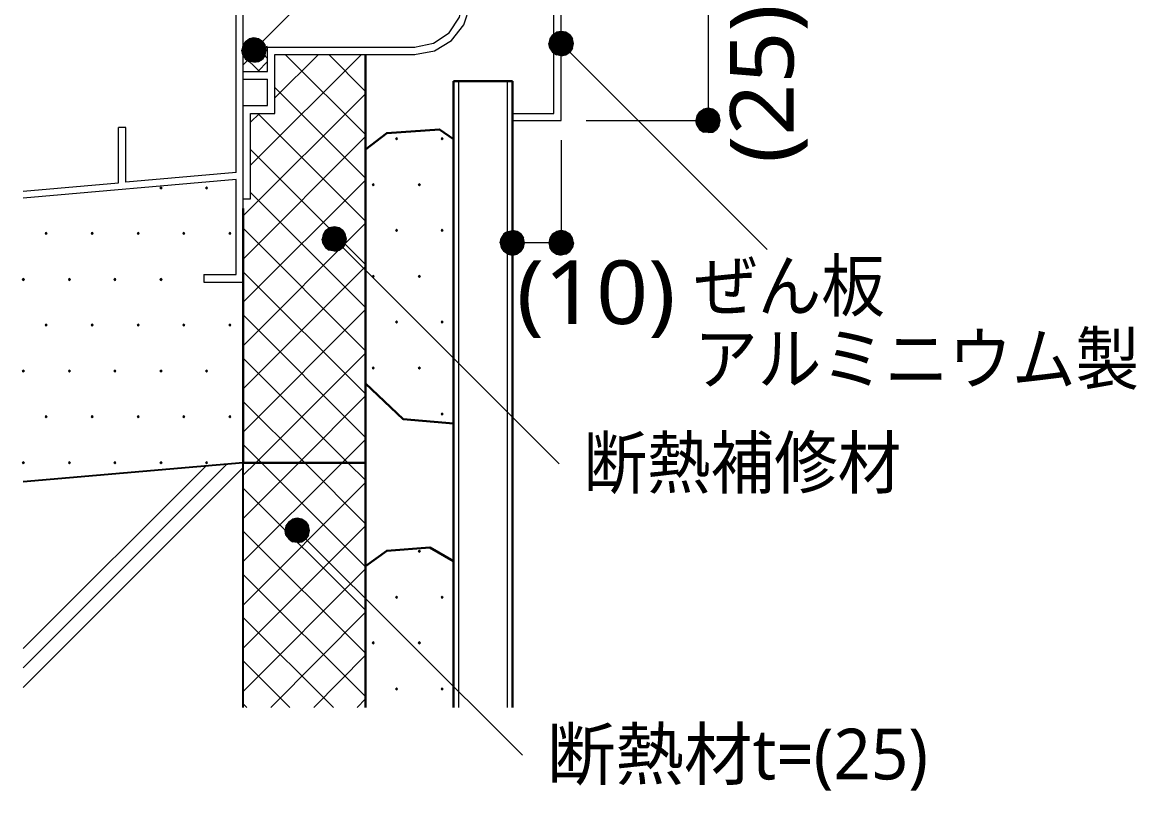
# Model space of a CAD drawing. Header units: millimetres. Extents: x 0 to 420, y 0 to 297.
# Drawn here: x 114.26 to 159.83, y 172.07 to 203.5 of the extents above; entities that cross this region are included whole.
import ezdxf
from ezdxf.enums import TextEntityAlignment as Align

# ---------------------------------------------------------------- set-up
doc = ezdxf.new("R2010")
doc.units = ezdxf.units.MM
doc.styles.add('kst32b', font='NotoSansJP-Variable.ttf')

msp = doc.modelspace()

# ---------------------------------------------------------------- hatches: boundary and pattern name
h = msp.add_hatch(color=7)
h.paths.add_polyline_path([(123.719, 202.861), (123.529, 202.819), (123.719, 202.353), (123.719, 202.861)])
h.paths.add_polyline_path([(123.529, 202.819), (123.719, 202.353), (123.38, 202.713), (123.529, 202.819)])
h.paths.add_polyline_path([(123.719, 202.353), (123.38, 202.713), (123.275, 202.544), (123.719, 202.353)])
for points in [[(123.91, 202.819), (123.719, 202.861), (123.719, 202.353), (123.91, 202.819)], [(136.483, 203.094), (136.292, 203.115), (136.292, 202.629), (136.483, 203.094)], [(142.494, 199.94), (142.304, 199.983), (142.304, 199.475), (142.494, 199.94)], [(129.561, 198.776), (129.54, 198.755), (129.519, 198.734), (129.54, 198.713), (129.561, 198.691), (129.582, 198.713), (129.604, 198.734), (129.582, 198.755), (129.561, 198.776)], [(131.424, 198.776), (131.403, 198.755), (131.382, 198.734), (131.403, 198.713), (131.424, 198.691), (131.445, 198.713), (131.466, 198.734), (131.445, 198.755), (131.424, 198.776)], [(128.609, 196.892), (128.587, 196.871), (128.566, 196.85), (128.587, 196.829), (128.609, 196.808), (128.63, 196.829), (128.651, 196.85), (128.63, 196.871), (128.609, 196.892)], [(130.493, 196.892), (130.471, 196.871), (130.45, 196.85), (130.471, 196.829), (130.493, 196.808), (130.514, 196.829), (130.535, 196.85), (130.514, 196.871), (130.493, 196.892)], [(119.93, 196.765), (119.909, 196.744), (119.888, 196.723), (119.909, 196.702), (119.93, 196.681), (119.952, 196.702), (119.973, 196.723), (119.952, 196.744), (119.93, 196.765)], [(121.793, 196.765), (121.772, 196.744), (121.751, 196.723), (121.772, 196.702), (121.793, 196.681), (121.814, 196.702), (121.835, 196.723), (121.814, 196.744), (121.793, 196.765)], [(127.212, 195.093), (127.021, 195.136), (127.021, 194.628), (127.212, 195.093)], [(115.231, 194.903), (115.21, 194.881), (115.189, 194.86), (115.21, 194.839), (115.231, 194.818), (115.253, 194.839), (115.274, 194.86), (115.253, 194.881), (115.231, 194.903)], [(117.115, 194.903), (117.094, 194.881), (117.073, 194.86), (117.094, 194.839), (117.115, 194.818), (117.136, 194.839), (117.158, 194.86), (117.136, 194.881), (117.115, 194.903)], [(118.999, 194.903), (118.978, 194.881), (118.957, 194.86), (118.978, 194.839), (118.999, 194.818), (119.02, 194.839), (119.041, 194.86), (119.02, 194.881), (118.999, 194.903)], [(120.862, 194.903), (120.841, 194.881), (120.819, 194.86), (120.841, 194.839), (120.862, 194.818), (120.883, 194.839), (120.904, 194.86), (120.883, 194.881), (120.862, 194.903)], [(122.746, 194.903), (122.724, 194.881), (122.703, 194.86), (122.724, 194.839), (122.746, 194.818), (122.767, 194.839), (122.788, 194.86), (122.767, 194.881), (122.746, 194.903)], [(129.561, 195.03), (129.54, 195.008), (129.519, 194.987), (129.54, 194.966), (129.561, 194.945), (129.582, 194.966), (129.604, 194.987), (129.582, 195.008), (129.561, 195.03)], [(131.424, 195.03), (131.403, 195.008), (131.382, 194.987), (131.403, 194.966), (131.424, 194.945), (131.445, 194.966), (131.466, 194.987), (131.445, 195.008), (131.424, 195.03)], [(135.827, 194.67), (135.784, 194.479), (136.292, 194.479), (135.827, 194.67)], [(134.747, 194.289), (134.789, 194.479), (134.303, 194.479), (134.747, 194.289)], [(114.3, 193.019), (114.279, 192.998), (114.258, 192.976), (114.279, 192.955), (114.3, 192.934), (114.321, 192.955), (114.342, 192.976), (114.321, 192.998), (114.3, 193.019)], [(116.184, 193.019), (116.163, 192.998), (116.142, 192.976), (116.163, 192.955), (116.184, 192.934), (116.205, 192.955), (116.226, 192.976), (116.205, 192.998), (116.184, 193.019)], [(118.046, 193.019), (118.025, 192.998), (118.004, 192.976), (118.025, 192.955), (118.046, 192.934), (118.068, 192.955), (118.089, 192.976), (118.068, 192.998), (118.046, 193.019)], [(119.93, 193.019), (119.909, 192.998), (119.888, 192.976), (119.909, 192.955), (119.93, 192.934), (119.952, 192.955), (119.973, 192.976), (119.952, 192.998), (119.93, 193.019)], [(128.609, 193.146), (128.587, 193.125), (128.566, 193.104), (128.587, 193.082), (128.609, 193.061), (128.63, 193.082), (128.651, 193.104), (128.63, 193.125), (128.609, 193.146)], [(130.493, 193.146), (130.471, 193.125), (130.45, 193.104), (130.471, 193.082), (130.493, 193.061), (130.514, 193.082), (130.535, 193.104), (130.514, 193.125), (130.493, 193.146)], [(115.231, 191.156), (115.21, 191.135), (115.189, 191.114), (115.21, 191.093), (115.231, 191.071), (115.253, 191.093), (115.274, 191.114), (115.253, 191.135), (115.231, 191.156)], [(117.115, 191.156), (117.094, 191.135), (117.073, 191.114), (117.094, 191.093), (117.115, 191.071), (117.136, 191.093), (117.158, 191.114), (117.136, 191.135), (117.115, 191.156)], [(118.999, 191.156), (118.978, 191.135), (118.957, 191.114), (118.978, 191.093), (118.999, 191.071), (119.02, 191.093), (119.041, 191.114), (119.02, 191.135), (118.999, 191.156)], [(120.862, 191.156), (120.841, 191.135), (120.819, 191.114), (120.841, 191.093), (120.862, 191.071), (120.883, 191.093), (120.904, 191.114), (120.883, 191.135), (120.862, 191.156)], [(122.746, 191.156), (122.724, 191.135), (122.703, 191.114), (122.724, 191.093), (122.746, 191.071), (122.767, 191.093), (122.788, 191.114), (122.767, 191.135), (122.746, 191.156)], [(129.561, 191.283), (129.54, 191.262), (129.519, 191.241), (129.54, 191.22), (129.561, 191.198), (129.582, 191.22), (129.604, 191.241), (129.582, 191.262), (129.561, 191.283)], [(131.424, 191.283), (131.403, 191.262), (131.382, 191.241), (131.403, 191.22), (131.424, 191.198), (131.445, 191.22), (131.466, 191.241), (131.445, 191.262), (131.424, 191.283)], [(114.3, 189.272), (114.279, 189.251), (114.258, 189.23), (114.279, 189.209), (114.3, 189.188), (114.321, 189.209), (114.342, 189.23), (114.321, 189.251), (114.3, 189.272)], [(116.184, 189.272), (116.163, 189.251), (116.142, 189.23), (116.163, 189.209), (116.184, 189.188), (116.205, 189.209), (116.226, 189.23), (116.205, 189.251), (116.184, 189.272)], [(118.046, 189.272), (118.025, 189.251), (118.004, 189.23), (118.025, 189.209), (118.046, 189.188), (118.068, 189.209), (118.089, 189.23), (118.068, 189.251), (118.046, 189.272)], [(119.93, 189.272), (119.909, 189.251), (119.888, 189.23), (119.909, 189.209), (119.93, 189.188), (119.952, 189.209), (119.973, 189.23), (119.952, 189.251), (119.93, 189.272)], [(121.793, 189.272), (121.772, 189.251), (121.751, 189.23), (121.772, 189.209), (121.793, 189.188), (121.814, 189.209), (121.835, 189.23), (121.814, 189.251), (121.793, 189.272)], [(128.609, 189.399), (128.587, 189.378), (128.566, 189.357), (128.587, 189.336), (128.609, 189.315), (128.63, 189.336), (128.651, 189.357), (128.63, 189.378), (128.609, 189.399)], [(130.493, 189.399), (130.471, 189.378), (130.45, 189.357), (130.471, 189.336), (130.493, 189.315), (130.514, 189.336), (130.535, 189.357), (130.514, 189.378), (130.493, 189.399)], [(115.231, 187.41), (115.21, 187.388), (115.189, 187.367), (115.21, 187.346), (115.231, 187.325), (115.253, 187.346), (115.274, 187.367), (115.253, 187.388), (115.231, 187.41)], [(117.115, 187.41), (117.094, 187.388), (117.073, 187.367), (117.094, 187.346), (117.115, 187.325), (117.136, 187.346), (117.158, 187.367), (117.136, 187.388), (117.115, 187.41)], [(118.999, 187.41), (118.978, 187.388), (118.957, 187.367), (118.978, 187.346), (118.999, 187.325), (119.02, 187.346), (119.041, 187.367), (119.02, 187.388), (118.999, 187.41)], [(120.862, 187.41), (120.841, 187.388), (120.819, 187.367), (120.841, 187.346), (120.862, 187.325), (120.883, 187.346), (120.904, 187.367), (120.883, 187.388), (120.862, 187.41)], [(122.746, 187.41), (122.724, 187.388), (122.703, 187.367), (122.724, 187.346), (122.746, 187.325), (122.767, 187.346), (122.788, 187.367), (122.767, 187.388), (122.746, 187.41)], [(131.424, 187.515), (131.403, 187.494), (131.382, 187.473), (131.403, 187.452), (131.424, 187.431), (131.445, 187.452), (131.466, 187.473), (131.445, 187.494), (131.424, 187.515)], [(114.3, 185.526), (114.279, 185.505), (114.258, 185.483), (114.279, 185.462), (114.3, 185.441), (114.321, 185.462), (114.342, 185.483), (114.321, 185.505), (114.3, 185.526)], [(116.184, 185.526), (116.163, 185.505), (116.142, 185.483), (116.163, 185.462), (116.184, 185.441), (116.205, 185.462), (116.226, 185.483), (116.205, 185.505), (116.184, 185.526)], [(118.046, 185.526), (118.025, 185.505), (118.004, 185.483), (118.025, 185.462), (118.046, 185.441), (118.068, 185.462), (118.089, 185.483), (118.068, 185.505), (118.046, 185.526)], [(119.93, 185.526), (119.909, 185.505), (119.888, 185.483), (119.909, 185.462), (119.93, 185.441), (119.952, 185.462), (119.973, 185.483), (119.952, 185.505), (119.93, 185.526)], [(121.793, 185.526), (121.772, 185.505), (121.751, 185.483), (121.772, 185.462), (121.793, 185.441), (121.814, 185.462), (121.835, 185.483), (121.814, 185.505), (121.793, 185.526)], [(125.688, 183.176), (125.497, 183.219), (125.497, 182.711), (125.688, 183.176)], [(130.493, 181.906), (130.471, 181.885), (130.45, 181.864), (130.471, 181.843), (130.493, 181.822), (130.514, 181.843), (130.535, 181.864), (130.514, 181.885), (130.493, 181.906)], [(129.561, 180.022), (129.54, 180.001), (129.519, 179.98), (129.54, 179.959), (129.561, 179.938), (129.582, 179.959), (129.604, 179.98), (129.582, 180.001), (129.561, 180.022)], [(131.424, 180.022), (131.403, 180.001), (131.382, 179.98), (131.403, 179.959), (131.424, 179.938), (131.445, 179.959), (131.466, 179.98), (131.445, 180.001), (131.424, 180.022)], [(128.609, 178.16), (128.587, 178.139), (128.566, 178.117), (128.587, 178.096), (128.609, 178.075), (128.63, 178.096), (128.651, 178.117), (128.63, 178.139), (128.609, 178.16)], [(130.493, 178.16), (130.471, 178.139), (130.45, 178.117), (130.471, 178.096), (130.493, 178.075), (130.514, 178.096), (130.535, 178.117), (130.514, 178.139), (130.493, 178.16)], [(129.561, 176.276), (129.54, 176.255), (129.519, 176.234), (129.54, 176.212), (129.561, 176.191), (129.582, 176.212), (129.604, 176.234), (129.582, 176.255), (129.561, 176.276)], [(131.424, 176.276), (131.403, 176.255), (131.382, 176.234), (131.403, 176.212), (131.424, 176.191), (131.445, 176.212), (131.466, 176.234), (131.445, 176.255), (131.424, 176.276)]]:
    msp.add_hatch(color=7).paths.add_polyline_path(points)
h = msp.add_hatch(color=7)
h.paths.add_polyline_path([(124.227, 202.353), (124.185, 202.544), (123.719, 202.353), (124.227, 202.353)])
h.paths.add_polyline_path([(124.185, 202.544), (123.719, 202.353), (124.079, 202.713), (124.185, 202.544)])
h.paths.add_polyline_path([(123.719, 202.353), (124.079, 202.713), (123.91, 202.819), (123.719, 202.353)])
h = msp.add_hatch(color=7)
h.paths.add_polyline_path([(135.827, 202.819), (135.784, 202.629), (136.292, 202.629), (135.827, 202.819)])
h.paths.add_polyline_path([(135.784, 202.629), (136.292, 202.629), (135.827, 202.438), (135.784, 202.629)])
h.paths.add_polyline_path([(136.292, 202.629), (135.827, 202.438), (135.932, 202.269), (136.292, 202.629)])
h = msp.add_hatch(color=7)
h.paths.add_polyline_path([(136.292, 203.115), (136.102, 203.094), (136.292, 202.629), (136.292, 203.115)])
h.paths.add_polyline_path([(136.102, 203.094), (136.292, 202.629), (135.932, 202.988), (136.102, 203.094)])
h.paths.add_polyline_path([(136.292, 202.629), (135.932, 202.988), (135.827, 202.819), (136.292, 202.629)])
h = msp.add_hatch(color=7)
h.paths.add_polyline_path([(136.8, 202.629), (136.758, 202.819), (136.292, 202.629), (136.8, 202.629)])
h.paths.add_polyline_path([(136.758, 202.819), (136.292, 202.629), (136.652, 202.988), (136.758, 202.819)])
h.paths.add_polyline_path([(136.292, 202.629), (136.652, 202.988), (136.483, 203.094), (136.292, 202.629)])
h = msp.add_hatch(color=7)
h.paths.add_polyline_path([(123.275, 202.544), (123.232, 202.353), (123.719, 202.353), (123.275, 202.544)])
h.paths.add_polyline_path([(123.232, 202.353), (123.719, 202.353), (123.275, 202.163), (123.232, 202.353)])
h.paths.add_polyline_path([(123.719, 202.353), (123.275, 202.163), (123.38, 201.994), (123.719, 202.353)])
h = msp.add_hatch(color=7)
h.paths.add_polyline_path([(123.38, 201.994), (123.529, 201.888), (123.719, 202.353), (123.38, 201.994)])
h.paths.add_polyline_path([(123.529, 201.888), (123.719, 202.353), (123.719, 201.866), (123.529, 201.888)])
h.paths.add_polyline_path([(123.719, 202.353), (123.719, 201.866), (123.91, 201.888), (123.719, 202.353)])
h = msp.add_hatch(color=7)
h.paths.add_polyline_path([(123.91, 201.888), (124.079, 201.994), (123.719, 202.353), (123.91, 201.888)])
h.paths.add_polyline_path([(124.079, 201.994), (123.719, 202.353), (124.185, 202.163), (124.079, 201.994)])
h.paths.add_polyline_path([(123.719, 202.353), (124.185, 202.163), (124.227, 202.353), (123.719, 202.353)])
h = msp.add_hatch(color=7)
h.paths.add_polyline_path([(135.932, 202.269), (136.102, 202.163), (136.292, 202.629), (135.932, 202.269)])
h.paths.add_polyline_path([(136.102, 202.163), (136.292, 202.629), (136.292, 202.121), (136.102, 202.163)])
h.paths.add_polyline_path([(136.292, 202.629), (136.292, 202.121), (136.483, 202.163), (136.292, 202.629)])
h = msp.add_hatch(color=7)
h.paths.add_polyline_path([(136.483, 202.163), (136.652, 202.269), (136.292, 202.629), (136.483, 202.163)])
h.paths.add_polyline_path([(136.652, 202.269), (136.292, 202.629), (136.758, 202.438), (136.652, 202.269)])
h.paths.add_polyline_path([(136.292, 202.629), (136.758, 202.438), (136.8, 202.629), (136.292, 202.629)])
h = msp.add_hatch(color=7)
h.paths.add_polyline_path([(141.838, 199.665), (141.796, 199.475), (142.304, 199.475), (141.838, 199.665)])
h.paths.add_polyline_path([(141.796, 199.475), (142.304, 199.475), (141.838, 199.284), (141.796, 199.475)])
h.paths.add_polyline_path([(142.304, 199.475), (141.838, 199.284), (141.944, 199.115), (142.304, 199.475)])
h = msp.add_hatch(color=7)
h.paths.add_polyline_path([(142.304, 199.983), (142.113, 199.94), (142.304, 199.475), (142.304, 199.983)])
h.paths.add_polyline_path([(142.113, 199.94), (142.304, 199.475), (141.944, 199.834), (142.113, 199.94)])
h.paths.add_polyline_path([(142.304, 199.475), (141.944, 199.834), (141.838, 199.665), (142.304, 199.475)])
h = msp.add_hatch(color=7)
h.paths.add_polyline_path([(142.79, 199.475), (142.748, 199.665), (142.304, 199.475), (142.79, 199.475)])
h.paths.add_polyline_path([(142.748, 199.665), (142.304, 199.475), (142.642, 199.834), (142.748, 199.665)])
h.paths.add_polyline_path([(142.304, 199.475), (142.642, 199.834), (142.494, 199.94), (142.304, 199.475)])
h = msp.add_hatch(color=7)
h.paths.add_polyline_path([(141.944, 199.115), (142.113, 199.009), (142.304, 199.475), (141.944, 199.115)])
h.paths.add_polyline_path([(142.113, 199.009), (142.304, 199.475), (142.304, 198.988), (142.113, 199.009)])
h.paths.add_polyline_path([(142.304, 199.475), (142.304, 198.988), (142.494, 199.009), (142.304, 199.475)])
h = msp.add_hatch(color=7)
h.paths.add_polyline_path([(142.494, 199.009), (142.642, 199.115), (142.304, 199.475), (142.494, 199.009)])
h.paths.add_polyline_path([(142.642, 199.115), (142.304, 199.475), (142.748, 199.284), (142.642, 199.115)])
h.paths.add_polyline_path([(142.304, 199.475), (142.748, 199.284), (142.79, 199.475), (142.304, 199.475)])
h = msp.add_hatch(color=7)
h.paths.add_polyline_path([(127.021, 195.136), (126.81, 195.093), (127.021, 194.628), (127.021, 195.136)])
h.paths.add_polyline_path([(126.81, 195.093), (127.021, 194.628), (126.661, 194.987), (126.81, 195.093)])
h.paths.add_polyline_path([(127.021, 194.628), (126.661, 194.987), (126.555, 194.818), (127.021, 194.628)])
h = msp.add_hatch(color=7)
h.paths.add_polyline_path([(127.508, 194.628), (127.466, 194.818), (127.021, 194.628), (127.508, 194.628)])
h.paths.add_polyline_path([(127.466, 194.818), (127.021, 194.628), (127.36, 194.987), (127.466, 194.818)])
h.paths.add_polyline_path([(127.021, 194.628), (127.36, 194.987), (127.212, 195.093), (127.021, 194.628)])
h = msp.add_hatch(color=7)
h.paths.add_polyline_path([(126.555, 194.818), (126.513, 194.628), (127.021, 194.628), (126.555, 194.818)])
h.paths.add_polyline_path([(126.513, 194.628), (127.021, 194.628), (126.555, 194.437), (126.513, 194.628)])
h.paths.add_polyline_path([(127.021, 194.628), (126.555, 194.437), (126.661, 194.289), (127.021, 194.628)])
h = msp.add_hatch(color=7)
h.paths.add_polyline_path([(126.661, 194.289), (126.81, 194.183), (127.021, 194.628), (126.661, 194.289)])
h.paths.add_polyline_path([(126.81, 194.183), (127.021, 194.628), (127.021, 194.141), (126.81, 194.183)])
h.paths.add_polyline_path([(127.021, 194.628), (127.021, 194.141), (127.212, 194.183), (127.021, 194.628)])
h = msp.add_hatch(color=7)
h.paths.add_polyline_path([(127.212, 194.183), (127.36, 194.289), (127.021, 194.628), (127.212, 194.183)])
h.paths.add_polyline_path([(127.36, 194.289), (127.021, 194.628), (127.466, 194.437), (127.36, 194.289)])
h.paths.add_polyline_path([(127.021, 194.628), (127.466, 194.437), (127.508, 194.628), (127.021, 194.628)])
h = msp.add_hatch(color=7)
h.paths.add_polyline_path([(133.943, 194.839), (133.837, 194.67), (134.303, 194.479), (133.943, 194.839)])
h.paths.add_polyline_path([(133.837, 194.67), (134.303, 194.479), (133.795, 194.479), (133.837, 194.67)])
h.paths.add_polyline_path([(134.303, 194.479), (133.795, 194.479), (133.837, 194.289), (134.303, 194.479)])
h = msp.add_hatch(color=7)
h.paths.add_polyline_path([(134.493, 194.945), (134.303, 194.987), (134.303, 194.479), (134.493, 194.945)])
h.paths.add_polyline_path([(134.303, 194.987), (134.303, 194.479), (134.112, 194.945), (134.303, 194.987)])
h.paths.add_polyline_path([(134.303, 194.479), (134.112, 194.945), (133.943, 194.839), (134.303, 194.479)])
h = msp.add_hatch(color=7)
h.paths.add_polyline_path([(134.789, 194.479), (134.747, 194.67), (134.303, 194.479), (134.789, 194.479)])
h.paths.add_polyline_path([(134.747, 194.67), (134.303, 194.479), (134.641, 194.839), (134.747, 194.67)])
h.paths.add_polyline_path([(134.303, 194.479), (134.641, 194.839), (134.493, 194.945), (134.303, 194.479)])
h = msp.add_hatch(color=7)
h.paths.add_polyline_path([(136.292, 194.987), (136.102, 194.945), (136.292, 194.479), (136.292, 194.987)])
h.paths.add_polyline_path([(136.102, 194.945), (136.292, 194.479), (135.932, 194.839), (136.102, 194.945)])
h.paths.add_polyline_path([(136.292, 194.479), (135.932, 194.839), (135.827, 194.67), (136.292, 194.479)])
h = msp.add_hatch(color=7)
h.paths.add_polyline_path([(136.758, 194.67), (136.652, 194.839), (136.292, 194.479), (136.758, 194.67)])
h.paths.add_polyline_path([(136.652, 194.839), (136.292, 194.479), (136.483, 194.945), (136.652, 194.839)])
h.paths.add_polyline_path([(136.292, 194.479), (136.483, 194.945), (136.292, 194.987), (136.292, 194.479)])
h = msp.add_hatch(color=7)
h.paths.add_polyline_path([(136.652, 194.12), (136.758, 194.289), (136.292, 194.479), (136.652, 194.12)])
h.paths.add_polyline_path([(136.758, 194.289), (136.292, 194.479), (136.8, 194.479), (136.758, 194.289)])
h.paths.add_polyline_path([(136.292, 194.479), (136.8, 194.479), (136.758, 194.67), (136.292, 194.479)])
h = msp.add_hatch(color=7)
h.paths.add_polyline_path([(133.837, 194.289), (133.943, 194.12), (134.303, 194.479), (133.837, 194.289)])
h.paths.add_polyline_path([(133.943, 194.12), (134.303, 194.479), (134.112, 194.014), (133.943, 194.12)])
h.paths.add_polyline_path([(134.303, 194.479), (134.112, 194.014), (134.303, 193.971), (134.303, 194.479)])
h = msp.add_hatch(color=7)
h.paths.add_polyline_path([(134.303, 193.971), (134.493, 194.014), (134.303, 194.479), (134.303, 193.971)])
h.paths.add_polyline_path([(134.493, 194.014), (134.303, 194.479), (134.641, 194.12), (134.493, 194.014)])
h.paths.add_polyline_path([(134.303, 194.479), (134.641, 194.12), (134.747, 194.289), (134.303, 194.479)])
h = msp.add_hatch(color=7)
h.paths.add_polyline_path([(135.784, 194.479), (135.827, 194.289), (136.292, 194.479), (135.784, 194.479)])
h.paths.add_polyline_path([(135.827, 194.289), (136.292, 194.479), (135.932, 194.12), (135.827, 194.289)])
h.paths.add_polyline_path([(136.292, 194.479), (135.932, 194.12), (136.102, 194.014), (136.292, 194.479)])
h = msp.add_hatch(color=7)
h.paths.add_polyline_path([(136.102, 194.014), (136.292, 193.971), (136.292, 194.479), (136.102, 194.014)])
h.paths.add_polyline_path([(136.292, 193.971), (136.292, 194.479), (136.483, 194.014), (136.292, 193.971)])
h.paths.add_polyline_path([(136.292, 194.479), (136.483, 194.014), (136.652, 194.12), (136.292, 194.479)])
h = msp.add_hatch(color=7)
h.paths.add_polyline_path([(125.497, 183.219), (125.307, 183.176), (125.497, 182.711), (125.497, 183.219)])
h.paths.add_polyline_path([(125.307, 183.176), (125.497, 182.711), (125.159, 183.071), (125.307, 183.176)])
h.paths.add_polyline_path([(125.497, 182.711), (125.159, 183.071), (125.032, 182.901), (125.497, 182.711)])
h = msp.add_hatch(color=7)
h.paths.add_polyline_path([(125.032, 182.901), (125.01, 182.711), (125.497, 182.711), (125.032, 182.901)])
h.paths.add_polyline_path([(125.01, 182.711), (125.497, 182.711), (125.032, 182.52), (125.01, 182.711)])
h.paths.add_polyline_path([(125.497, 182.711), (125.032, 182.52), (125.159, 182.372), (125.497, 182.711)])
h = msp.add_hatch(color=7)
h.paths.add_polyline_path([(126.005, 182.711), (125.963, 182.901), (125.497, 182.711), (126.005, 182.711)])
h.paths.add_polyline_path([(125.963, 182.901), (125.497, 182.711), (125.857, 183.071), (125.963, 182.901)])
h.paths.add_polyline_path([(125.497, 182.711), (125.857, 183.071), (125.688, 183.176), (125.497, 182.711)])
h = msp.add_hatch(color=7)
h.paths.add_polyline_path([(125.159, 182.372), (125.307, 182.245), (125.497, 182.711), (125.159, 182.372)])
h.paths.add_polyline_path([(125.307, 182.245), (125.497, 182.711), (125.497, 182.224), (125.307, 182.245)])
h.paths.add_polyline_path([(125.497, 182.711), (125.497, 182.224), (125.688, 182.245), (125.497, 182.711)])
h = msp.add_hatch(color=7)
h.paths.add_polyline_path([(125.688, 182.245), (125.857, 182.372), (125.497, 182.711), (125.688, 182.245)])
h.paths.add_polyline_path([(125.857, 182.372), (125.497, 182.711), (125.963, 182.52), (125.857, 182.372)])
h.paths.add_polyline_path([(125.497, 182.711), (125.963, 182.52), (126.005, 182.711), (125.497, 182.711)])

# ---------------------------------------------------------------- linework, layer by layer
at = {"lineweight": 13}
for points in [[(123.719, 202.353), (131.72, 210.354)], [(123.296, 192.871), (123.296, 207.476), (121.687, 207.476)], [(142.304, 207.476), (142.304, 204.47), (142.304, 199.475)], [(123, 197.358), (123, 207.179)], [(130.291, 202.48), (131.07, 202.638), (131.706, 203.066), (132.134, 203.702), (132.292, 204.481)], [(130.291, 202.184), (131.112, 202.335), (131.806, 202.754), (132.311, 203.387), (132.568, 204.181)], [(135.996, 199.771), (135.996, 204.174)], [(136.292, 199.475), (136.292, 204.47)], [(123.296, 201.761), (123.888, 202.353)], [(124.291, 202.015), (123.952, 202.374)], [(124.291, 202.48), (130.302, 202.48)], [(124.291, 201.486), (124.291, 202.48)], [(136.292, 202.629), (144.717, 194.204)], [(123.952, 201.486), (123.296, 202.142)], [(123.592, 197.654), (128.122, 202.184)], [(123.888, 201.486), (124.291, 201.888)], [(124.587, 200.406), (126.365, 202.184)], [(124.587, 199.771), (124.587, 202.184), (130.302, 202.184)], [(128.291, 198.903), (125.01, 202.184)], [(128.291, 200.66), (126.788, 202.184)], [(123.296, 201.486), (124.291, 201.486)], [(123.296, 200.088), (124.291, 200.088), (124.291, 201.168)], [(123.296, 201.168), (124.291, 201.168)], [(132.101, 175.472), (132.101, 201.083)], [(134.091, 175.472), (134.091, 201.083)], [(123.296, 195.58), (128.291, 200.575)], [(128.291, 197.125), (124.587, 200.829)], [(123.592, 199.411), (123.952, 199.771)], [(123.592, 196.279), (123.592, 199.771), (124.587, 199.771)], [(128.291, 195.368), (123.888, 199.771)], [(134.303, 199.771), (135.996, 199.771)], [(114.3, 196.596), (118.195, 196.935), (118.195, 199.199)], [(118.491, 199.199), (118.195, 199.199)], [(123, 197.358), (118.491, 196.956), (118.491, 199.199)], [(134.303, 199.475), (136.292, 199.475)], [(137.308, 199.475), (142.812, 199.475)], [(123.296, 193.802), (128.291, 198.819)], [(128.291, 193.59), (123.592, 198.289)], [(136.292, 198.67), (136.292, 194.437)], [(123, 197.062), (114.3, 196.3)], [(121.687, 193.188), (123, 193.188), (123, 197.062)], [(123.296, 192.045), (128.291, 197.04)], [(128.291, 191.833), (123.592, 196.532)], [(123.296, 196.279), (123.592, 196.279)], [(123.296, 190.267), (128.291, 195.284)], [(128.291, 190.055), (123.296, 195.072)], [(127.021, 194.628), (136.208, 185.441)], [(136.292, 194.479), (134.303, 194.479)], [(123.296, 188.51), (128.291, 193.506)], [(128.291, 188.299), (123.296, 193.294)], [(121.687, 193.188), (121.687, 192.871)], [(121.687, 192.871), (123.296, 192.871)], [(123.296, 186.732), (128.291, 191.749)], [(128.291, 186.521), (123.296, 191.537)], [(123.296, 184.975), (123.804, 185.483), (128.291, 189.971)], [(128.291, 184.764), (127.571, 185.483), (123.296, 189.759)], [(123.296, 183.197), (125.561, 185.483), (128.291, 188.214)], [(128.291, 182.986), (125.815, 185.483), (123.296, 187.981)], [(123.296, 181.441), (127.339, 185.483), (128.291, 186.436)], [(128.291, 181.229), (124.037, 185.483), (123.296, 186.224)], [(114.3, 177.101), (122.619, 185.42)], [(114.3, 177.885), (121.751, 185.335)], [(114.3, 176.297), (123.296, 185.293)], [(123.296, 179.663), (128.291, 184.679)], [(128.291, 179.451), (123.296, 184.446)], [(123.296, 177.906), (128.291, 182.901)], [(128.291, 177.694), (123.296, 182.689)], [(125.497, 182.711), (134.705, 173.524)], [(123.296, 176.128), (128.291, 181.144)], [(128.291, 175.916), (123.296, 180.912)], [(126.979, 175.472), (123.296, 179.155)], [(124.418, 175.472), (128.291, 179.366)], [(125.201, 175.472), (123.296, 177.377)], [(126.175, 175.472), (128.291, 177.609)], [(123.444, 175.472), (123.296, 175.62)], [(127.953, 175.472), (128.291, 175.831)]]:
    msp.add_lwpolyline(points, dxfattribs=at)
at = {"lineweight": 0}
for points in [[(123.529, 202.819), (123.719, 202.353), (123.38, 202.713)], [(123.719, 202.861), (123.529, 202.819), (123.719, 202.353)], [(123.91, 202.819), (123.719, 202.861), (123.719, 202.353)], [(123.719, 202.353), (124.079, 202.713), (123.91, 202.819)], [(135.827, 202.819), (135.784, 202.629), (136.292, 202.629)], [(136.292, 202.629), (135.932, 202.988), (135.827, 202.819)], [(136.102, 203.094), (136.292, 202.629), (135.932, 202.988)], [(136.292, 203.115), (136.102, 203.094), (136.292, 202.629)], [(136.483, 203.094), (136.292, 203.115), (136.292, 202.629)], [(136.292, 202.629), (136.652, 202.988), (136.483, 203.094)], [(136.758, 202.819), (136.292, 202.629), (136.652, 202.988)], [(136.8, 202.629), (136.758, 202.819), (136.292, 202.629)], [(123.275, 202.544), (123.232, 202.353), (123.719, 202.353)], [(123.232, 202.353), (123.719, 202.353), (123.275, 202.163)], [(123.719, 202.353), (123.38, 202.713), (123.275, 202.544)], [(123.719, 202.353), (123.275, 202.163), (123.38, 201.994)], [(123.38, 201.994), (123.529, 201.888), (123.719, 202.353)], [(123.529, 201.888), (123.719, 202.353), (123.719, 201.866)], [(124.185, 202.544), (123.719, 202.353), (124.079, 202.713)], [(124.227, 202.353), (124.185, 202.544), (123.719, 202.353)], [(123.719, 202.353), (123.719, 201.866), (123.91, 201.888)], [(123.91, 201.888), (124.079, 201.994), (123.719, 202.353)], [(124.079, 201.994), (123.719, 202.353), (124.185, 202.163)], [(123.719, 202.353), (124.185, 202.163), (124.227, 202.353)], [(135.784, 202.629), (136.292, 202.629), (135.827, 202.438)], [(136.292, 202.629), (135.827, 202.438), (135.932, 202.269)], [(135.932, 202.269), (136.102, 202.163), (136.292, 202.629)], [(136.102, 202.163), (136.292, 202.629), (136.292, 202.121)], [(136.292, 202.629), (136.292, 202.121), (136.483, 202.163)], [(136.483, 202.163), (136.652, 202.269), (136.292, 202.629)], [(136.652, 202.269), (136.292, 202.629), (136.758, 202.438)], [(136.292, 202.629), (136.758, 202.438), (136.8, 202.629)], [(141.838, 199.665), (141.796, 199.475), (142.304, 199.475)], [(142.304, 199.475), (141.944, 199.834), (141.838, 199.665)], [(142.113, 199.94), (142.304, 199.475), (141.944, 199.834)], [(142.304, 199.983), (142.113, 199.94), (142.304, 199.475)], [(142.494, 199.94), (142.304, 199.983), (142.304, 199.475)], [(142.304, 199.475), (142.642, 199.834), (142.494, 199.94)], [(142.748, 199.665), (142.304, 199.475), (142.642, 199.834)], [(142.79, 199.475), (142.748, 199.665), (142.304, 199.475)], [(141.796, 199.475), (142.304, 199.475), (141.838, 199.284)], [(142.304, 199.475), (141.838, 199.284), (141.944, 199.115)], [(141.944, 199.115), (142.113, 199.009), (142.304, 199.475)], [(142.113, 199.009), (142.304, 199.475), (142.304, 198.988)], [(142.304, 199.475), (142.304, 198.988), (142.494, 199.009)], [(142.494, 199.009), (142.642, 199.115), (142.304, 199.475)], [(142.642, 199.115), (142.304, 199.475), (142.748, 199.284)], [(142.304, 199.475), (142.748, 199.284), (142.79, 199.475)], [(129.561, 198.776), (129.54, 198.755), (129.519, 198.734), (129.54, 198.713), (129.561, 198.691), (129.582, 198.713), (129.604, 198.734), (129.582, 198.755)], [(131.424, 198.776), (131.403, 198.755), (131.382, 198.734), (131.403, 198.713), (131.424, 198.691), (131.445, 198.713), (131.466, 198.734), (131.445, 198.755)], [(128.609, 196.892), (128.587, 196.871), (128.566, 196.85), (128.587, 196.829), (128.609, 196.808), (128.63, 196.829), (128.651, 196.85), (128.63, 196.871)], [(130.493, 196.892), (130.471, 196.871), (130.45, 196.85), (130.471, 196.829), (130.493, 196.808), (130.514, 196.829), (130.535, 196.85), (130.514, 196.871)], [(119.93, 196.765), (119.909, 196.744), (119.888, 196.723), (119.909, 196.702), (119.93, 196.681), (119.952, 196.702), (119.973, 196.723), (119.952, 196.744)], [(121.793, 196.765), (121.772, 196.744), (121.751, 196.723), (121.772, 196.702), (121.793, 196.681), (121.814, 196.702), (121.835, 196.723), (121.814, 196.744)], [(126.81, 195.093), (127.021, 194.628), (126.661, 194.987)], [(127.021, 195.136), (126.81, 195.093), (127.021, 194.628)], [(127.212, 195.093), (127.021, 195.136), (127.021, 194.628)], [(127.021, 194.628), (127.36, 194.987), (127.212, 195.093)], [(115.231, 194.903), (115.21, 194.881), (115.189, 194.86), (115.21, 194.839), (115.231, 194.818), (115.253, 194.839), (115.274, 194.86), (115.253, 194.881)], [(117.115, 194.903), (117.094, 194.881), (117.073, 194.86), (117.094, 194.839), (117.115, 194.818), (117.136, 194.839), (117.158, 194.86), (117.136, 194.881)], [(118.999, 194.903), (118.978, 194.881), (118.957, 194.86), (118.978, 194.839), (118.999, 194.818), (119.02, 194.839), (119.041, 194.86), (119.02, 194.881)], [(120.862, 194.903), (120.841, 194.881), (120.819, 194.86), (120.841, 194.839), (120.862, 194.818), (120.883, 194.839), (120.904, 194.86), (120.883, 194.881)], [(122.746, 194.903), (122.724, 194.881), (122.703, 194.86), (122.724, 194.839), (122.746, 194.818), (122.767, 194.839), (122.788, 194.86), (122.767, 194.881)], [(126.555, 194.818), (126.513, 194.628), (127.021, 194.628)], [(126.513, 194.628), (127.021, 194.628), (126.555, 194.437)], [(127.021, 194.628), (126.661, 194.987), (126.555, 194.818)], [(127.021, 194.628), (126.555, 194.437), (126.661, 194.289)], [(126.661, 194.289), (126.81, 194.183), (127.021, 194.628)], [(126.81, 194.183), (127.021, 194.628), (127.021, 194.141)], [(127.466, 194.818), (127.021, 194.628), (127.36, 194.987)], [(127.508, 194.628), (127.466, 194.818), (127.021, 194.628)], [(127.021, 194.628), (127.021, 194.141), (127.212, 194.183)], [(127.212, 194.183), (127.36, 194.289), (127.021, 194.628)], [(127.36, 194.289), (127.021, 194.628), (127.466, 194.437)], [(127.021, 194.628), (127.466, 194.437), (127.508, 194.628)], [(129.561, 195.03), (129.54, 195.008), (129.519, 194.987), (129.54, 194.966), (129.561, 194.945), (129.582, 194.966), (129.604, 194.987), (129.582, 195.008)], [(131.424, 195.03), (131.403, 195.008), (131.382, 194.987), (131.403, 194.966), (131.424, 194.945), (131.445, 194.966), (131.466, 194.987), (131.445, 195.008)], [(133.837, 194.67), (134.303, 194.479), (133.795, 194.479)], [(133.943, 194.839), (133.837, 194.67), (134.303, 194.479)], [(134.303, 194.479), (134.112, 194.945), (133.943, 194.839)], [(134.303, 194.987), (134.303, 194.479), (134.112, 194.945)], [(134.493, 194.945), (134.303, 194.987), (134.303, 194.479)], [(134.303, 194.479), (134.641, 194.839), (134.493, 194.945)], [(134.747, 194.67), (134.303, 194.479), (134.641, 194.839)], [(134.789, 194.479), (134.747, 194.67), (134.303, 194.479)], [(135.827, 194.67), (135.784, 194.479), (136.292, 194.479)], [(136.292, 194.479), (135.932, 194.839), (135.827, 194.67)], [(136.102, 194.945), (136.292, 194.479), (135.932, 194.839)], [(136.292, 194.987), (136.102, 194.945), (136.292, 194.479)], [(136.292, 194.479), (136.483, 194.945), (136.292, 194.987)], [(136.652, 194.839), (136.292, 194.479), (136.483, 194.945)], [(136.758, 194.67), (136.652, 194.839), (136.292, 194.479)], [(136.292, 194.479), (136.8, 194.479), (136.758, 194.67)], [(134.303, 194.479), (133.795, 194.479), (133.837, 194.289)], [(133.837, 194.289), (133.943, 194.12), (134.303, 194.479)], [(133.943, 194.12), (134.303, 194.479), (134.112, 194.014)], [(134.303, 194.479), (134.112, 194.014), (134.303, 193.971)], [(134.303, 193.971), (134.493, 194.014), (134.303, 194.479)], [(134.493, 194.014), (134.303, 194.479), (134.641, 194.12)], [(134.303, 194.479), (134.641, 194.12), (134.747, 194.289)], [(134.747, 194.289), (134.789, 194.479), (134.303, 194.479)], [(135.784, 194.479), (135.827, 194.289), (136.292, 194.479)], [(135.827, 194.289), (136.292, 194.479), (135.932, 194.12)], [(136.292, 194.479), (135.932, 194.12), (136.102, 194.014)], [(136.102, 194.014), (136.292, 193.971), (136.292, 194.479)], [(136.292, 193.971), (136.292, 194.479), (136.483, 194.014)], [(136.292, 194.479), (136.483, 194.014), (136.652, 194.12)], [(136.652, 194.12), (136.758, 194.289), (136.292, 194.479)], [(136.758, 194.289), (136.292, 194.479), (136.8, 194.479)], [(114.3, 193.019), (114.279, 192.998), (114.258, 192.976), (114.279, 192.955), (114.3, 192.934), (114.321, 192.955), (114.342, 192.976), (114.321, 192.998)], [(116.184, 193.019), (116.163, 192.998), (116.142, 192.976), (116.163, 192.955), (116.184, 192.934), (116.205, 192.955), (116.226, 192.976), (116.205, 192.998)], [(118.046, 193.019), (118.025, 192.998), (118.004, 192.976), (118.025, 192.955), (118.046, 192.934), (118.068, 192.955), (118.089, 192.976), (118.068, 192.998)], [(119.93, 193.019), (119.909, 192.998), (119.888, 192.976), (119.909, 192.955), (119.93, 192.934), (119.952, 192.955), (119.973, 192.976), (119.952, 192.998)], [(128.609, 193.146), (128.587, 193.125), (128.566, 193.104), (128.587, 193.082), (128.609, 193.061), (128.63, 193.082), (128.651, 193.104), (128.63, 193.125)], [(130.493, 193.146), (130.471, 193.125), (130.45, 193.104), (130.471, 193.082), (130.493, 193.061), (130.514, 193.082), (130.535, 193.104), (130.514, 193.125)], [(115.231, 191.156), (115.21, 191.135), (115.189, 191.114), (115.21, 191.093), (115.231, 191.071), (115.253, 191.093), (115.274, 191.114), (115.253, 191.135)], [(117.115, 191.156), (117.094, 191.135), (117.073, 191.114), (117.094, 191.093), (117.115, 191.071), (117.136, 191.093), (117.158, 191.114), (117.136, 191.135)], [(118.999, 191.156), (118.978, 191.135), (118.957, 191.114), (118.978, 191.093), (118.999, 191.071), (119.02, 191.093), (119.041, 191.114), (119.02, 191.135)], [(120.862, 191.156), (120.841, 191.135), (120.819, 191.114), (120.841, 191.093), (120.862, 191.071), (120.883, 191.093), (120.904, 191.114), (120.883, 191.135)], [(122.746, 191.156), (122.724, 191.135), (122.703, 191.114), (122.724, 191.093), (122.746, 191.071), (122.767, 191.093), (122.788, 191.114), (122.767, 191.135)], [(129.561, 191.283), (129.54, 191.262), (129.519, 191.241), (129.54, 191.22), (129.561, 191.198), (129.582, 191.22), (129.604, 191.241), (129.582, 191.262)], [(131.424, 191.283), (131.403, 191.262), (131.382, 191.241), (131.403, 191.22), (131.424, 191.198), (131.445, 191.22), (131.466, 191.241), (131.445, 191.262)], [(114.3, 189.272), (114.279, 189.251), (114.258, 189.23), (114.279, 189.209), (114.3, 189.188), (114.321, 189.209), (114.342, 189.23), (114.321, 189.251)], [(116.184, 189.272), (116.163, 189.251), (116.142, 189.23), (116.163, 189.209), (116.184, 189.188), (116.205, 189.209), (116.226, 189.23), (116.205, 189.251)], [(118.046, 189.272), (118.025, 189.251), (118.004, 189.23), (118.025, 189.209), (118.046, 189.188), (118.068, 189.209), (118.089, 189.23), (118.068, 189.251)], [(119.93, 189.272), (119.909, 189.251), (119.888, 189.23), (119.909, 189.209), (119.93, 189.188), (119.952, 189.209), (119.973, 189.23), (119.952, 189.251)], [(121.793, 189.272), (121.772, 189.251), (121.751, 189.23), (121.772, 189.209), (121.793, 189.188), (121.814, 189.209), (121.835, 189.23), (121.814, 189.251)], [(128.609, 189.399), (128.587, 189.378), (128.566, 189.357), (128.587, 189.336), (128.609, 189.315), (128.63, 189.336), (128.651, 189.357), (128.63, 189.378)], [(130.493, 189.399), (130.471, 189.378), (130.45, 189.357), (130.471, 189.336), (130.493, 189.315), (130.514, 189.336), (130.535, 189.357), (130.514, 189.378)], [(115.231, 187.41), (115.21, 187.388), (115.189, 187.367), (115.21, 187.346), (115.231, 187.325), (115.253, 187.346), (115.274, 187.367), (115.253, 187.388)], [(117.115, 187.41), (117.094, 187.388), (117.073, 187.367), (117.094, 187.346), (117.115, 187.325), (117.136, 187.346), (117.158, 187.367), (117.136, 187.388)], [(118.999, 187.41), (118.978, 187.388), (118.957, 187.367), (118.978, 187.346), (118.999, 187.325), (119.02, 187.346), (119.041, 187.367), (119.02, 187.388)], [(120.862, 187.41), (120.841, 187.388), (120.819, 187.367), (120.841, 187.346), (120.862, 187.325), (120.883, 187.346), (120.904, 187.367), (120.883, 187.388)], [(122.746, 187.41), (122.724, 187.388), (122.703, 187.367), (122.724, 187.346), (122.746, 187.325), (122.767, 187.346), (122.788, 187.367), (122.767, 187.388)], [(131.424, 187.515), (131.403, 187.494), (131.382, 187.473), (131.403, 187.452), (131.424, 187.431), (131.445, 187.452), (131.466, 187.473), (131.445, 187.494)], [(114.3, 185.526), (114.279, 185.505), (114.258, 185.483), (114.279, 185.462), (114.3, 185.441), (114.321, 185.462), (114.342, 185.483), (114.321, 185.505)], [(116.184, 185.526), (116.163, 185.505), (116.142, 185.483), (116.163, 185.462), (116.184, 185.441), (116.205, 185.462), (116.226, 185.483), (116.205, 185.505)], [(118.046, 185.526), (118.025, 185.505), (118.004, 185.483), (118.025, 185.462), (118.046, 185.441), (118.068, 185.462), (118.089, 185.483), (118.068, 185.505)], [(119.93, 185.526), (119.909, 185.505), (119.888, 185.483), (119.909, 185.462), (119.93, 185.441), (119.952, 185.462), (119.973, 185.483), (119.952, 185.505)], [(121.793, 185.526), (121.772, 185.505), (121.751, 185.483), (121.772, 185.462), (121.793, 185.441), (121.814, 185.462), (121.835, 185.483), (121.814, 185.505)], [(125.497, 183.219), (125.307, 183.176), (125.497, 182.711)], [(125.688, 183.176), (125.497, 183.219), (125.497, 182.711)], [(125.032, 182.901), (125.01, 182.711), (125.497, 182.711)], [(125.497, 182.711), (125.159, 183.071), (125.032, 182.901)], [(125.307, 183.176), (125.497, 182.711), (125.159, 183.071)], [(125.497, 182.711), (125.857, 183.071), (125.688, 183.176)], [(125.963, 182.901), (125.497, 182.711), (125.857, 183.071)], [(126.005, 182.711), (125.963, 182.901), (125.497, 182.711)], [(125.01, 182.711), (125.497, 182.711), (125.032, 182.52)], [(125.497, 182.711), (125.032, 182.52), (125.159, 182.372)], [(125.159, 182.372), (125.307, 182.245), (125.497, 182.711)], [(125.307, 182.245), (125.497, 182.711), (125.497, 182.224)], [(125.497, 182.711), (125.497, 182.224), (125.688, 182.245)], [(125.688, 182.245), (125.857, 182.372), (125.497, 182.711)], [(125.857, 182.372), (125.497, 182.711), (125.963, 182.52)], [(125.497, 182.711), (125.963, 182.52), (126.005, 182.711)], [(130.493, 181.906), (130.471, 181.885), (130.45, 181.864), (130.471, 181.843), (130.493, 181.822), (130.514, 181.843), (130.535, 181.864), (130.514, 181.885)], [(129.561, 180.022), (129.54, 180.001), (129.519, 179.98), (129.54, 179.959), (129.561, 179.938), (129.582, 179.959), (129.604, 179.98), (129.582, 180.001)], [(131.424, 180.022), (131.403, 180.001), (131.382, 179.98), (131.403, 179.959), (131.424, 179.938), (131.445, 179.959), (131.466, 179.98), (131.445, 180.001)], [(128.609, 178.16), (128.587, 178.139), (128.566, 178.117), (128.587, 178.096), (128.609, 178.075), (128.63, 178.096), (128.651, 178.117), (128.63, 178.139)], [(130.493, 178.16), (130.471, 178.139), (130.45, 178.117), (130.471, 178.096), (130.493, 178.075), (130.514, 178.096), (130.535, 178.117), (130.514, 178.139)], [(129.561, 176.276), (129.54, 176.255), (129.519, 176.234), (129.54, 176.212), (129.561, 176.191), (129.582, 176.212), (129.604, 176.234), (129.582, 176.255)], [(131.424, 176.276), (131.403, 176.255), (131.382, 176.234), (131.403, 176.212), (131.424, 176.191), (131.445, 176.212), (131.466, 176.234), (131.445, 176.255)]]:
    msp.add_lwpolyline(points, close=True, dxfattribs=at)
at = {"lineweight": 30}
for points in [[(123.297, 202.496), (123.54, 202.405), (123.793, 202.375), (124.047, 202.405), (124.289, 202.496)], [(128.291, 175.472), (128.291, 202.184)], [(131.89, 201.083), (134.303, 201.083)], [(131.89, 175.472), (131.89, 201.083)], [(134.303, 175.472), (134.303, 201.083)], [(128.291, 198.289), (129.159, 198.967), (131.318, 199.115), (131.89, 198.713)], [(123.296, 195.876), (123.296, 185.483), (128.291, 185.483)], [(128.291, 188.722), (129.836, 187.262), (131.89, 187.092)], [(128.291, 181.25), (129.159, 181.885), (130.916, 182.012), (131.89, 181.462)]]:
    msp.add_lwpolyline(points, dxfattribs=at)
at = {"lineweight": 25}
msp.add_lwpolyline([(123.296, 175.472), (123.296, 185.483), (114.3, 184.7)], dxfattribs=at)

# ---------------------------------------------------------------- texts
at = {"style": 'kst32b'}
for s, height, p, p2 in [('(25)', 2.5989, (145.796, 197.739), (145.796, 204.236)), ('(10)', 2.5989, (134.472, 191.156), (140.969, 191.156)), ('ぜん板', 2.0791, (141.732, 191.685), (149.529, 191.685)), ('アルミニウム製', 2.0791, (141.732, 188.701), (159.924, 188.701)), ('断熱補修材', 2.0791, (137.202, 184.446), (150.197, 184.446)), ('断熱材t=(25)', 2.0791, (135.7, 172.529), (151.293, 172.529))]:
    msp.add_text(s, height=height, dxfattribs=at).set_placement(p, p2, align=Align.FIT)

doc.saveas('drawing.dxf')
